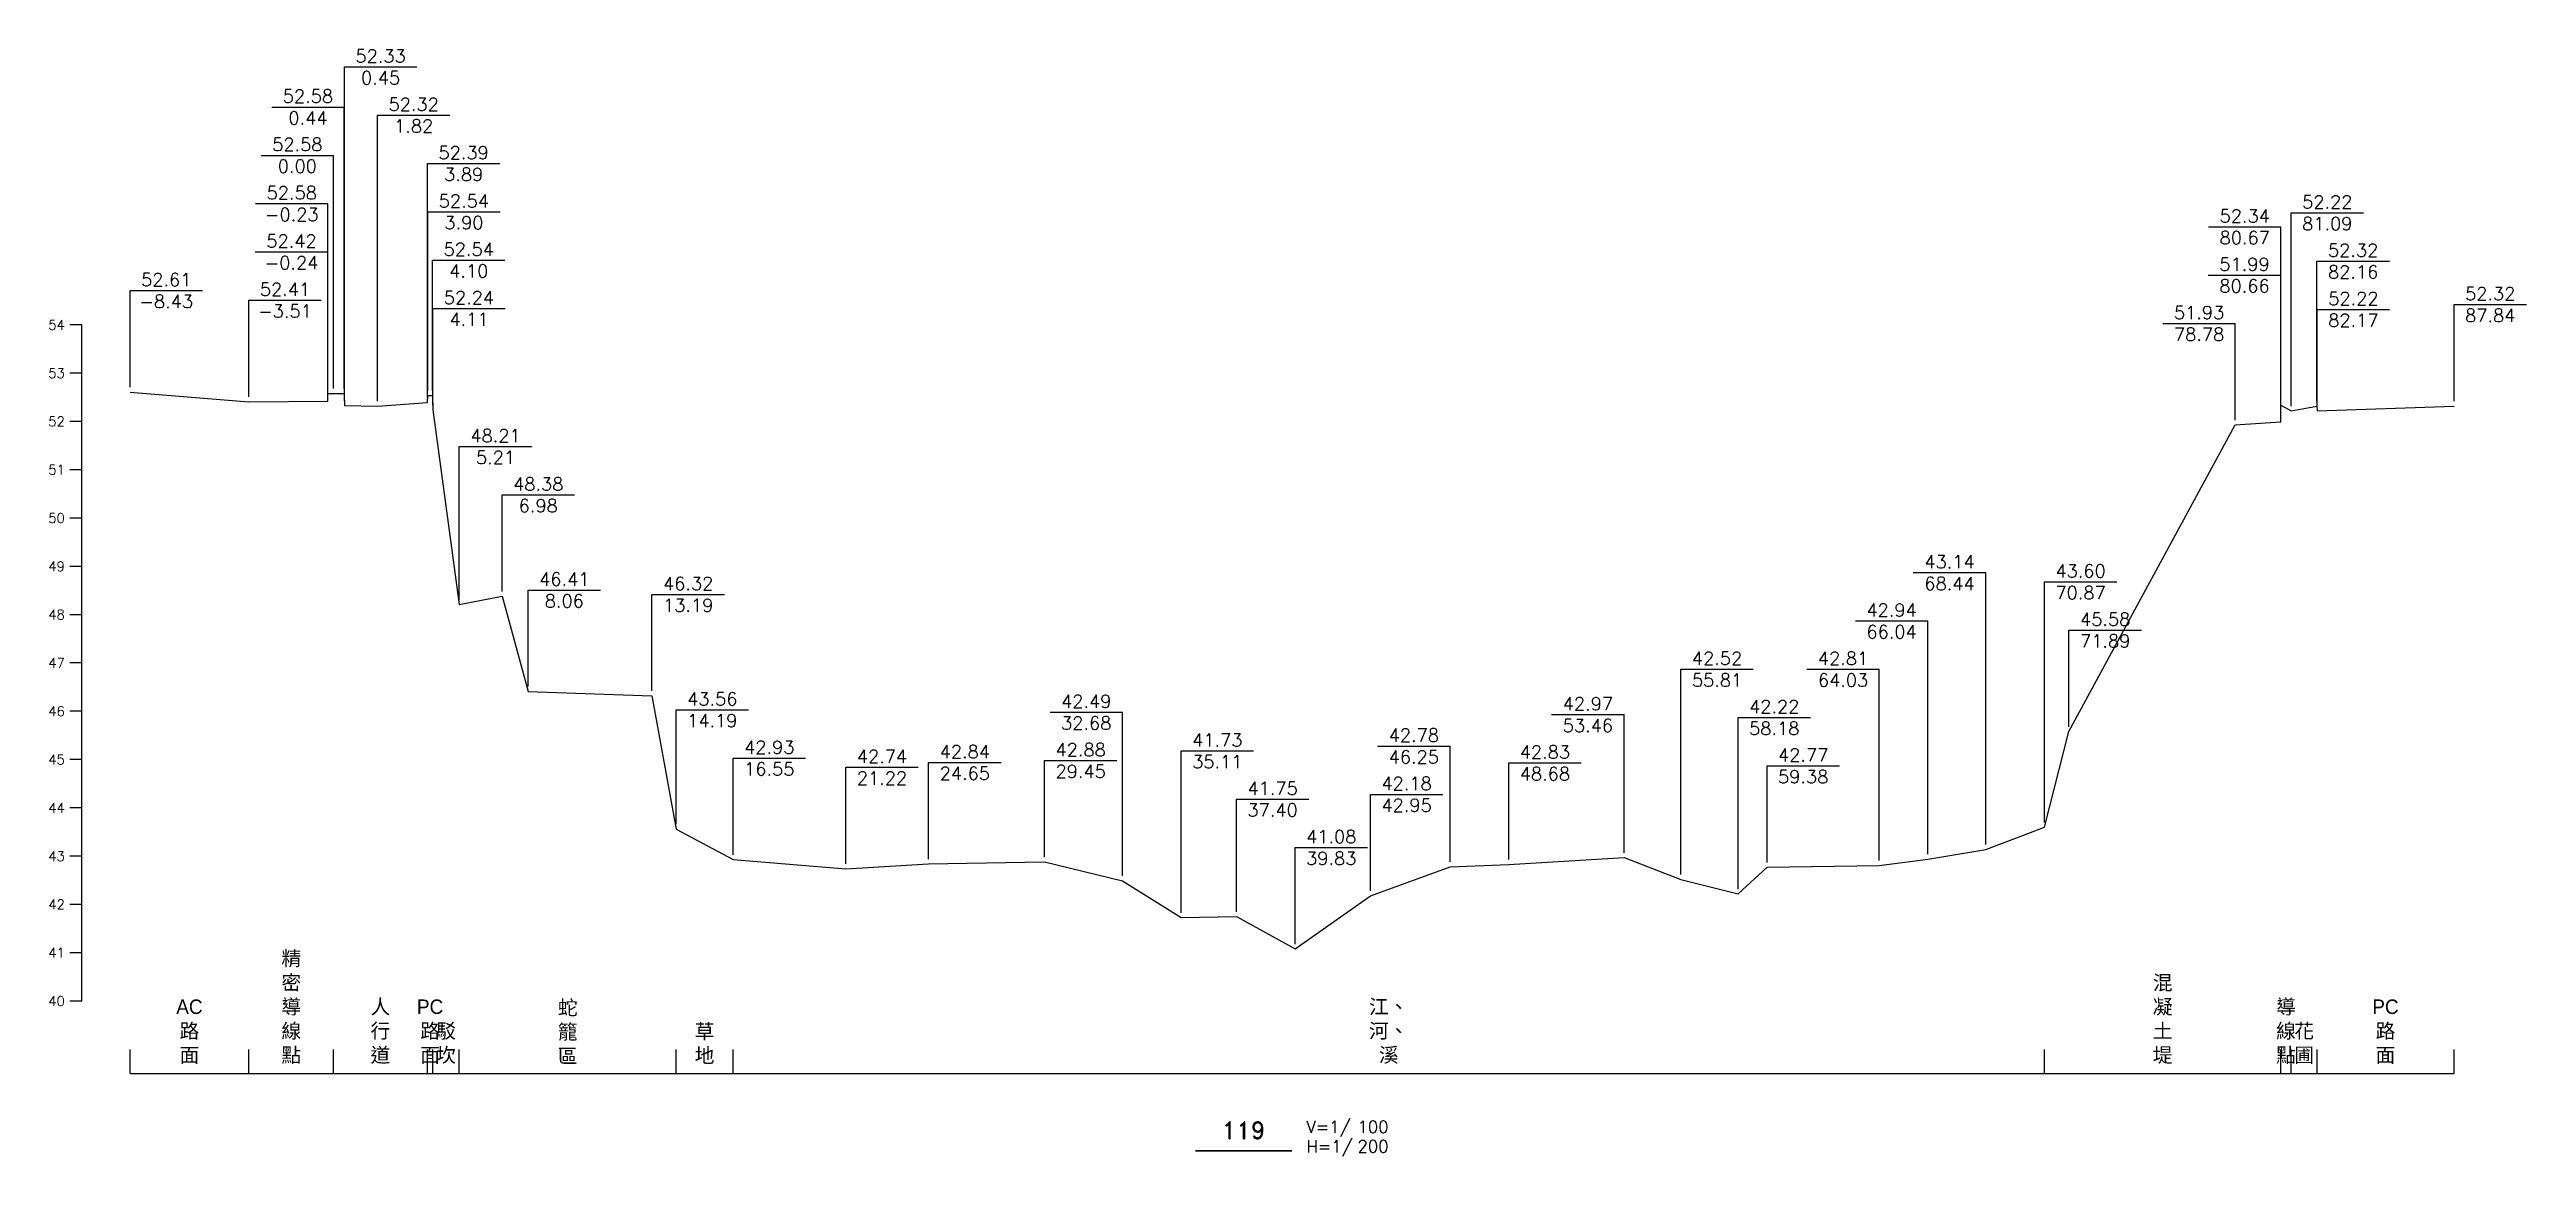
# Model space of a CAD drawing. Header units: millimetres. Extents: x 9988 to 10091, y 1 to 46.
import ezdxf
from ezdxf.enums import TextEntityAlignment as Align

# ---------------------------------------------------------------- set-up
doc = ezdxf.new("R2010")
doc.units = ezdxf.units.MM
doc.header["$LTSCALE"] = 0.2
for name, color, linetype in [('Cross', 1, 'Continuous'), ('CrossDesp', 6, 'Continuous'), ('CrossHe', 7, 'Continuous'), ('CrossName', 1, 'Continuous'), ('DistHe', 3, 'Continuous')]:
    doc.layers.add(name, color=color, linetype=linetype)
doc.styles.add('ChinaV', font='')
doc.styles.add('Eng', font='simplex.shx', dxfattribs={"bigfont": 'chineset.shx'})
doc.styles.add('ROMAND', font='romand')
doc.styles.add('ROMANS', font='romans')
doc.styles.get('ChinaV').set_extended_font_data('PMingLiU')

# ---------------------------------------------------------------- blocks, each defined once
blk = doc.blocks.new('Cdisthe')
blk.add_line((0, 0), (15, 0))
at = {"style": 'ROMANS'}
for tag, p in [('HE', (7.5, 2.25)), ('DIST', (7.5, -2.25))]:
    blk.add_attdef(tag, text='', height=2.7, dxfattribs=at).set_placement(p, align=Align.MIDDLE)
blk = doc.blocks.new('CName')
at = {"const_width": 0.3}
blk.add_lwpolyline([(-1.5, -3), (-21.5, -3)], dxfattribs=at)
at = {"style": 'ROMANS'}
for s, p in [('V=1/', (1.5, 0.72)), ('H=1/', (1.5, -3.33))]:
    blk.add_text(s, height=2.5, dxfattribs=at).set_placement(p)
at = {"style": 'ROMAND'}
blk.add_attdef('CRNAME', text='', height=3.5, dxfattribs=at).set_placement((-11.5, 1.25), align=Align.MIDDLE)
at = {"style": 'ROMANS'}
for tag, p in [('VS', (12.09, 0.72)), ('HS', (12.09, -3.33))]:
    blk.add_attdef(tag, p, '', height=2.5, dxfattribs=at)

msp = doc.modelspace()

# ---------------------------------------------------------------- linework, layer by layer
at = {"layer": 'Cross', "flags": 128}
msp.add_lwpolyline([(9991.57, 32.22), (9996.49, 31.82), (9999.76, 31.84), (9999.77, 32.16), (10000, 32.16), (10000.44, 32.16), (10000.45, 31.66), (10001.82, 31.64), (10003.89, 31.78), (10003.9, 32.08), (10004.1, 32.08), (10004.11, 31.48), (10005.21, 23.42), (10006.98, 23.76), (10008.06, 19.82), (10013.19, 19.64), (10014.19, 14.12), (10016.55, 12.86), (10021.22, 12.48), (10024.65, 12.68), (10029.45, 12.76), (10032.68, 11.98), (10035.11, 10.46), (10037.4, 10.5), (10039.83, 9.16), (10042.95, 11.36), (10046.25, 12.56), (10048.68, 12.66), (10053.46, 12.94), (10055.81, 12.04), (10058.18, 11.44), (10059.38, 12.54), (10064.03, 12.62), (10066.04, 12.88), (10068.44, 13.28), (10070.87, 14.2), (10071.89, 18.16), (10078.78, 30.86), (10080.66, 30.98), (10080.67, 31.68), (10081.09, 31.44), (10082.16, 31.64), (10082.17, 31.44), (10087.84, 31.64)], dxfattribs=at)
at = {"layer": 'CrossDesp', "flags": 128}
for points in [[(9991.57, 4), (9991.57, 5)], [(9996.49, 4), (9996.49, 5)], [(10000, 4), (10000, 5)], [(10003.89, 4), (10003.89, 5)], [(10004.11, 4), (10004.11, 5)], [(10005.21, 4), (10005.21, 5)], [(10014.19, 4), (10014.19, 5)], [(10016.55, 4), (10016.55, 5)], [(10070.87, 4), (10070.87, 5)], [(10080.67, 4), (10080.67, 5)], [(10081.09, 4), (10081.09, 5)], [(10082.17, 4), (10082.17, 5)], [(10087.84, 4), (10087.84, 5)], [(9991.57, 4), (10087.84, 4)]]:
    msp.add_lwpolyline(points, dxfattribs=at)
at = {"layer": 'CrossHe', "flags": 128}
for points in [[(9989.57, 35), (9989.07, 35)], [(9989.57, 7), (9989.57, 35)], [(9989.57, 33), (9989.07, 33)], [(9989.57, 31), (9989.07, 31)], [(9989.57, 29), (9989.07, 29)], [(9989.57, 27), (9989.07, 27)], [(9989.57, 25), (9989.07, 25)], [(9989.57, 23), (9989.07, 23)], [(9989.57, 21), (9989.07, 21)], [(9989.57, 19), (9989.07, 19)], [(9989.57, 17), (9989.07, 17)], [(9989.57, 15), (9989.07, 15)], [(9989.57, 13), (9989.07, 13)], [(9989.57, 11), (9989.07, 11)], [(9989.57, 9), (9989.07, 9)], [(9989.57, 7), (9989.07, 7)]]:
    msp.add_lwpolyline(points, dxfattribs=at)
at = {"layer": 'DistHe', "flags": 128}
for points in [[(10000.45, 31.86), (10000.45, 45.68)], [(10000.44, 32.36), (10000.44, 44.02)], [(10001.82, 31.84), (10001.82, 43.68)], [(10000, 32.36), (10000, 42.02)], [(10003.89, 31.98), (10003.89, 41.68)], [(9999.77, 32.36), (9999.77, 40.02)], [(10003.9, 32.28), (10003.9, 39.68)], [(10080.67, 31.88), (10080.67, 39.06)], [(10081.09, 31.64), (10081.09, 39.64)], [(9999.76, 32.04), (9999.76, 38.02)], [(10004.1, 32.28), (10004.1, 37.68)], [(10080.66, 31.18), (10080.66, 37.06)], [(10082.16, 31.84), (10082.16, 37.64)], [(9991.57, 32.42), (9991.57, 36.42)], [(9996.49, 32.02), (9996.49, 36.02)], [(10004.11, 31.68), (10004.11, 35.68)], [(10078.78, 31.06), (10078.78, 35.06)], [(10082.17, 31.64), (10082.17, 35.64)], [(10087.84, 31.84), (10087.84, 35.84)], [(10005.21, 23.62), (10005.21, 29.96)], [(10006.98, 23.96), (10006.98, 27.96)], [(10068.44, 13.48), (10068.44, 24.74)], [(10008.06, 20.02), (10008.06, 24.02)], [(10013.19, 19.84), (10013.19, 23.84)], [(10070.87, 14.4), (10070.87, 24.36)], [(10066.04, 13.08), (10066.04, 22.74)], [(10071.89, 18.36), (10071.89, 22.36)], [(10055.81, 12.24), (10055.81, 20.74)], [(10064.03, 12.82), (10064.03, 20.74)], [(10014.19, 14.32), (10014.19, 19.06)], [(10032.68, 12.18), (10032.68, 18.96)], [(10053.46, 13.14), (10053.46, 18.86)], [(10058.18, 11.64), (10058.18, 18.74)], [(10046.25, 12.76), (10046.25, 17.56)], [(10016.55, 13.06), (10016.55, 17.06)], [(10021.22, 12.68), (10021.22, 16.68)], [(10024.65, 12.88), (10024.65, 16.88)], [(10029.45, 12.96), (10029.45, 16.96)], [(10035.11, 10.66), (10035.11, 17.36)], [(10048.68, 12.86), (10048.68, 16.86)], [(10059.38, 12.74), (10059.38, 16.74)], [(10042.95, 11.56), (10042.95, 15.56)], [(10037.4, 10.7), (10037.4, 15.36)], [(10039.83, 9.36), (10039.83, 13.36)]]:
    msp.add_lwpolyline(points, dxfattribs=at)

# ---------------------------------------------------------------- block references
at = {"layer": 'CrossName', "xscale": 0.2, "yscale": 0.2, "zscale": 0.2}
msp.add_blockref('CName', (10040, 1.4), dxfattribs=at).add_auto_attribs({'HS': '200', 'VS': '100', 'CRNAME': '119'})
at = {"layer": 'DistHe', "xscale": 0.2, "yscale": 0.2, "zscale": 0.2}
for p, values in [((10000.45, 45.68), {'DIST': '0.45', 'HE': '52.33'}), ((9997.44, 44.02), {'DIST': '0.44', 'HE': '52.58'}), ((10001.82, 43.68), {'DIST': '1.82', 'HE': '52.32'}), ((9997, 42.02), {'DIST': '0.00', 'HE': '52.58'}), ((10003.89, 41.68), {'DIST': '3.89', 'HE': '52.39'}), ((9996.77, 40.02), {'DIST': '-0.23', 'HE': '52.58'}), ((10003.9, 39.68), {'DIST': '3.90', 'HE': '52.54'}), ((10081.09, 39.64), {'DIST': '81.09', 'HE': '52.22'}), ((10077.67, 39.06), {'DIST': '80.67', 'HE': '52.34'}), ((9996.76, 38.02), {'DIST': '-0.24', 'HE': '52.42'}), ((10004.1, 37.68), {'DIST': '4.10', 'HE': '52.54'}), ((10082.16, 37.64), {'DIST': '82.16', 'HE': '52.32'}), ((9991.57, 36.42), {'DIST': '-8.43', 'HE': '52.61'}), ((10077.66, 37.06), {'DIST': '80.66', 'HE': '51.99'}), ((9996.49, 36.02), {'DIST': '-3.51', 'HE': '52.41'}), ((10004.11, 35.68), {'DIST': '4.11', 'HE': '52.24'}), ((10082.17, 35.64), {'DIST': '82.17', 'HE': '52.22'}), ((10087.84, 35.84), {'DIST': '87.84', 'HE': '52.32'}), ((10075.78, 35.06), {'DIST': '78.78', 'HE': '51.93'}), ((10005.21, 29.96), {'DIST': '5.21', 'HE': '48.21'}), ((10006.98, 27.96), {'DIST': '6.98', 'HE': '48.38'}), ((10008.06, 24.02), {'DIST': '8.06', 'HE': '46.41'}), ((10065.44, 24.74), {'DIST': '68.44', 'HE': '43.14'}), ((10070.87, 24.36), {'DIST': '70.87', 'HE': '43.60'}), ((10013.19, 23.84), {'DIST': '13.19', 'HE': '46.32'}), ((10063.04, 22.74), {'DIST': '66.04', 'HE': '42.94'}), ((10071.89, 22.36), {'DIST': '71.89', 'HE': '45.58'}), ((10055.81, 20.74), {'DIST': '55.81', 'HE': '42.52'}), ((10061.03, 20.74), {'DIST': '64.03', 'HE': '42.81'}), ((10014.19, 19.06), {'DIST': '14.19', 'HE': '43.56'}), ((10029.68, 18.96), {'DIST': '32.68', 'HE': '42.49'}), ((10050.46, 18.86), {'DIST': '53.46', 'HE': '42.97'}), ((10058.18, 18.74), {'DIST': '58.18', 'HE': '42.22'}), ((10016.55, 17.06), {'DIST': '16.55', 'HE': '42.93'}), ((10024.65, 16.88), {'DIST': '24.65', 'HE': '42.84'}), ((10029.45, 16.96), {'DIST': '29.45', 'HE': '42.88'}), ((10035.11, 17.36), {'DIST': '35.11', 'HE': '41.73'}), ((10043.25, 17.56), {'DIST': '46.25', 'HE': '42.78'}), ((10048.68, 16.86), {'DIST': '48.68', 'HE': '42.83'}), ((10059.38, 16.74), {'DIST': '59.38', 'HE': '42.77'}), ((10021.22, 16.68), {'DIST': '21.22', 'HE': '42.74'}), ((10037.4, 15.36), {'DIST': '37.40', 'HE': '41.75'}), ((10042.95, 15.56), {'DIST': '42.95', 'HE': '42.18'}), ((10039.83, 13.36), {'DIST': '39.83', 'HE': '41.08'})]:
    msp.add_blockref('Cdisthe', p, dxfattribs=at).add_auto_attribs(values)

# ---------------------------------------------------------------- texts
at = {"layer": 'CrossDesp', "char_height": 0.6, "width": 0.6, "attachment_point": 8, "style": 'ChinaV'}
for s, insert in [('精密導線點', (9998.25, 4.4)), ('混凝土堤', (10075.77, 4.4)), ('AC路面', (9994.03, 4.4)), ('人行道', (10001.94, 4.4)), ('PC路面', (10004, 4.4)), ('蛇籠區', (10009.7, 4.4)), ('江、河、溪', (10043.71, 4.4)), ('導線點', (10080.88, 4.4)), ('PC路面', (10085, 4.4)), ('駁坎', (10004.66, 4.4)), ('草地', (10015.37, 4.4)), ('花圃', (10081.63, 4.4))]:
    msp.add_mtext(s, dxfattribs=dict(at, insert=insert))
at = {"layer": 'CrossHe', "style": 'Eng'}
for s, p in [('54', (9988.87, 35)), ('53', (9988.87, 33)), ('52', (9988.87, 31)), ('51', (9988.87, 29)), ('50', (9988.87, 27)), ('49', (9988.87, 25)), ('48', (9988.87, 23)), ('47', (9988.87, 21)), ('46', (9988.87, 19)), ('45', (9988.87, 17)), ('44', (9988.87, 15)), ('43', (9988.87, 13)), ('42', (9988.87, 11)), ('41', (9988.87, 9)), ('40', (9988.87, 7))]:
    msp.add_text(s, height=0.4, dxfattribs=at).set_placement(p, align=Align.MIDDLE_RIGHT)

doc.saveas('drawing.dxf')
